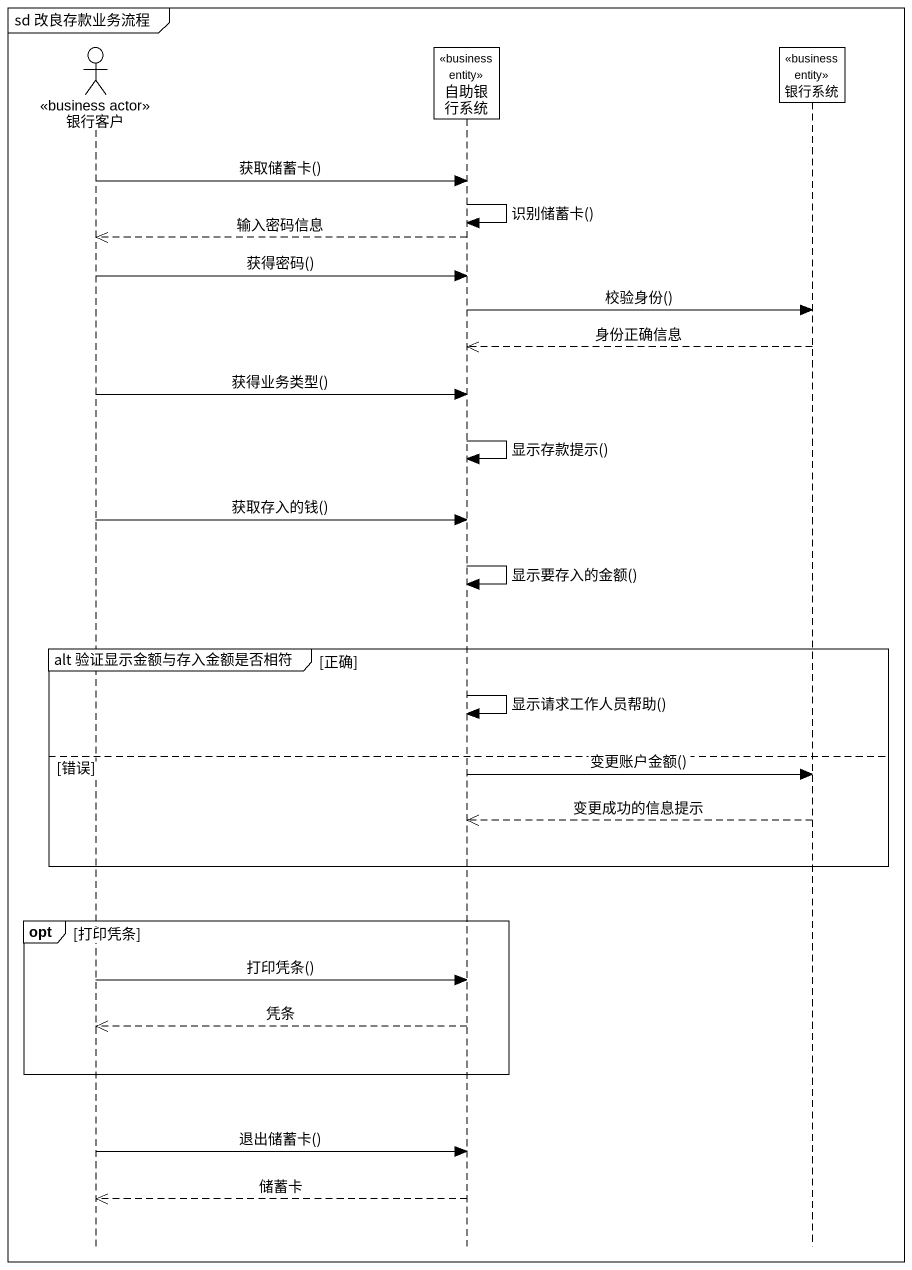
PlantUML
@startuml
mainframe sd 改良存款业务流程
hide footbox
actor 银行客户 <<business actor>>
participant 自助银行系统 <<business entity>>
participant 银行系统 <<business entity>>

银行客户 -> 自助银行系统 : 获取储蓄卡()
自助银行系统 -> 自助银行系统 : 识别储蓄卡()
自助银行系统 -->> 银行客户 : 输入密码信息
银行客户 -> 自助银行系统 : 获得密码()
自助银行系统 -> 银行系统 : 校验身份()
银行系统 -->> 自助银行系统 : 身份正确信息
银行客户 -> 自助银行系统 : 获得业务类型()
自助银行系统 -> 自助银行系统 : 显示存款提示()
银行客户 -> 自助银行系统 : 获取存入的钱()
自助银行系统 -> 自助银行系统 : 显示要存入的金额()
group alt 验证显示金额与存入金额是否相符 [正确]
  自助银行系统 -> 自助银行系统 : 显示请求工作人员帮助()
else 错误
  自助银行系统 -> 银行系统 : 变更账户金额()
  银行系统 -->> 自助银行系统 : 变更成功的信息提示
end
opt 打印凭条
  银行客户 -> 自助银行系统 : 打印凭条()
  自助银行系统 -->> 银行客户 : 凭条
end
银行客户 -> 自助银行系统 : 退出储蓄卡()
自助银行系统 -->> 银行客户 : 储蓄卡
@enduml
